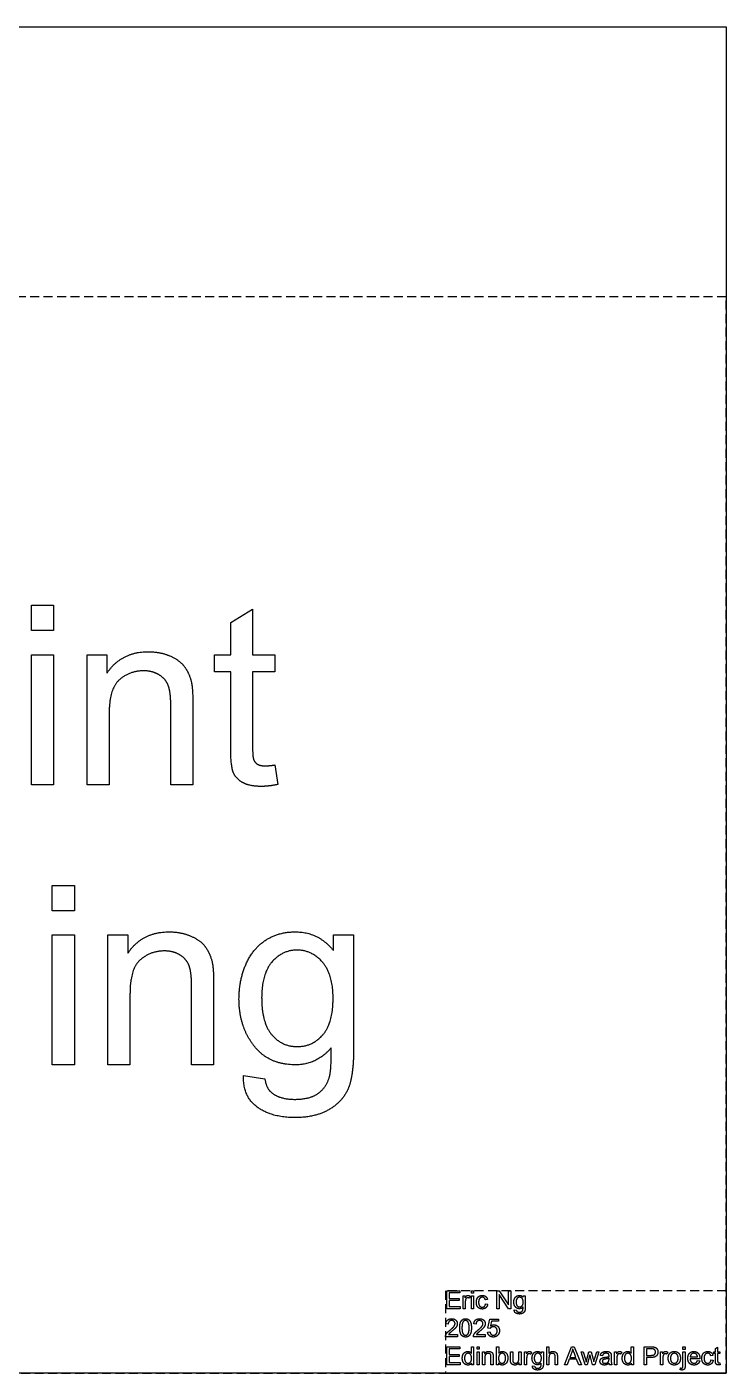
# Model space of a CAD drawing. Header units: millimetres. Extents: x -50 to 50, y -35 to 40.
# Drawn here: x 11.1 to 50, y -35 to 40 of the extents above; entities that cross this region are included whole.
import ezdxf

# ---------------------------------------------------------------- set-up
doc = ezdxf.new("R2010")
doc.units = ezdxf.units.MM
doc.linetypes.add('DASHED', pattern=[0.75, 0.5, -0.25])
doc.layers.get('0').update_dxf_attribs({"linetype": 'CONTINUOUS'})

msp = doc.modelspace()

# ---------------------------------------------------------------- linework, layer by layer
at = {"linetype": 'DASHED'}
for p, q in [((49.982, 24.921), (-50.018, 24.921)), ((49.982, -35.034), (49.982, 24.921)), ((49.982, -30.449), (34.356, -30.449)), ((34.356, -30.449), (34.356, -35.034)), ((49.982, -35.034), (49.982, -30.449)), ((-50.018, -35.034), (49.982, -35.034)), ((34.356, -35.034), (49.982, -35.034))]:
    msp.add_line(p, q, dxfattribs=at)
for p, q in [((11.305, 6.335), (11.305, 7.747)), ((11.305, 7.747), (12.533, 7.747)), ((12.533, 7.747), (12.533, 6.335)), ((22.397, 6.785), (23.618, 7.522)), ((23.618, 7.522), (23.618, 4.991)), ((22.397, 4.991), (22.397, 6.785)), ((12.533, 6.335), (11.305, 6.335)), ((11.305, -2.253), (11.305, 4.991)), ((11.305, 4.991), (12.533, 4.991)), ((12.533, 4.991), (12.533, -2.253)), ((14.402, -2.253), (14.402, 4.991)), ((14.402, 4.991), (15.507, 4.991)), ((15.507, 4.991), (15.507, 3.961)), ((21.496, 4.036), (21.496, 4.991)), ((21.496, 4.991), (22.397, 4.991)), ((23.618, 4.991), (24.852, 4.991)), ((24.852, 4.991), (24.852, 4.036)), ((22.397, 4.036), (21.496, 4.036)), ((22.397, -0.132), (22.397, 4.036)), ((24.852, 4.036), (23.618, 4.036)), ((23.618, 4.036), (23.618, -0.2)), ((15.63, 1.703), (15.63, -2.253)), ((19.061, -2.253), (19.061, 2.153)), ((20.289, 2.201), (20.289, -2.253)), ((24.852, -1.155), (25.03, -2.239)), ((12.533, -2.253), (11.305, -2.253)), ((15.63, -2.253), (14.402, -2.253)), ((20.289, -2.253), (19.061, -2.253)), ((12.465, -9.272), (12.465, -7.86)), ((12.465, -7.86), (13.693, -7.86)), ((13.693, -7.86), (13.693, -9.272)), ((13.693, -9.272), (12.465, -9.272)), ((12.465, -17.86), (12.465, -10.616)), ((12.465, -10.616), (13.693, -10.616)), ((13.693, -10.616), (13.693, -17.86)), ((15.562, -17.86), (15.562, -10.616)), ((15.562, -10.616), (16.667, -10.616)), ((16.667, -10.616), (16.667, -11.646)), ((28.113, -11.489), (28.113, -10.616)), ((28.113, -10.616), (29.245, -10.616)), ((29.245, -10.616), (29.245, -16.878)), ((20.221, -17.86), (20.221, -13.454)), ((21.448, -13.406), (21.448, -17.86)), ((16.79, -13.904), (16.79, -17.86)), ((13.693, -17.86), (12.465, -17.86)), ((16.79, -17.86), (15.562, -17.86)), ((21.448, -17.86), (20.221, -17.86)), ((23.106, -18.46), (24.3, -18.638)), ((34.425, -31.449), (34.425, -30.449)), ((34.425, -30.449), (35.148, -30.449)), ((35.148, -30.567), (34.558, -30.567)), ((34.558, -30.567), (34.558, -30.873)), ((35.148, -30.449), (35.148, -30.567)), ((35.337, -31.449), (35.337, -30.724)), ((35.337, -30.724), (35.448, -30.724)), ((35.448, -30.724), (35.448, -30.834)), ((35.731, -30.748), (35.688, -30.861)), ((35.804, -30.59), (35.804, -30.449)), ((35.804, -30.449), (35.927, -30.449)), ((35.927, -30.59), (35.804, -30.59)), ((35.804, -31.449), (35.804, -30.724)), ((35.804, -30.724), (35.927, -30.724)), ((35.927, -30.449), (35.927, -30.59)), ((35.927, -30.724), (35.927, -31.449)), ((37.215, -31.449), (37.215, -30.449)), ((37.215, -30.449), (37.351, -30.449)), ((37.867, -31.449), (37.342, -30.663)), ((37.342, -30.663), (37.342, -31.449)), ((37.351, -30.449), (37.876, -31.234)), ((37.876, -31.234), (37.876, -30.449)), ((37.876, -30.449), (38.003, -30.449)), ((38.003, -30.449), (38.003, -31.449)), ((38.688, -30.812), (38.688, -30.724)), ((38.688, -30.724), (38.801, -30.724)), ((38.801, -30.724), (38.801, -31.351)), ((35.171, -31.449), (34.425, -31.449)), ((34.558, -30.873), (35.111, -30.873)), ((35.111, -30.99), (34.558, -30.99)), ((34.558, -30.99), (34.558, -31.331)), ((34.558, -31.331), (35.171, -31.331)), ((35.111, -30.873), (35.111, -30.99)), ((35.171, -31.331), (35.171, -31.449)), ((35.46, -31.449), (35.337, -31.449)), ((35.46, -31.07), (35.46, -31.449)), ((35.927, -31.449), (35.804, -31.449)), ((36.696, -30.937), (36.577, -30.956)), ((36.587, -31.183), (36.708, -31.199)), ((37.342, -31.449), (37.215, -31.449)), ((38.003, -31.449), (37.867, -31.449)), ((36.725, -32.537), (36.822, -32.023)), ((36.822, -32.023), (37.319, -32.023)), ((36.92, -32.14), (36.867, -32.409)), ((37.319, -32.14), (36.92, -32.14)), ((37.319, -32.023), (37.319, -32.14)), ((38.187, -31.509), (38.307, -31.527)), ((34.506, -32.308), (34.38, -32.295)), ((34.528, -32.891), (35.018, -32.891)), ((35.018, -32.891), (35.018, -33.01)), ((36.06, -32.308), (35.934, -32.295)), ((36.081, -32.891), (36.572, -32.891)), ((36.572, -32.891), (36.572, -33.01)), ((36.704, -32.748), (36.832, -32.737)), ((36.841, -32.552), (36.725, -32.537)), ((35.018, -33.01), (34.357, -33.01)), ((34.425, -34.57), (34.425, -33.57)), ((34.425, -33.57), (35.148, -33.57)), ((35.148, -33.688), (34.558, -33.688)), ((34.558, -33.688), (34.558, -33.994)), ((35.148, -33.57), (35.148, -33.688)), ((35.8, -33.929), (35.8, -33.57)), ((35.8, -33.57), (35.922, -33.57)), ((36.572, -33.01), (35.911, -33.01)), ((35.922, -33.57), (35.922, -34.57)), ((36.116, -33.711), (36.116, -33.57)), ((36.116, -33.57), (36.239, -33.57)), ((36.239, -33.711), (36.116, -33.711)), ((36.239, -33.57), (36.239, -33.711)), ((37.202, -34.57), (37.202, -33.57)), ((37.202, -33.57), (37.325, -33.57)), ((37.325, -33.57), (37.325, -33.927)), ((39.999, -34.57), (39.999, -33.57)), ((39.999, -33.57), (40.122, -33.57)), ((40.122, -33.57), (40.122, -33.929)), ((40.993, -34.57), (41.377, -33.57)), ((41.377, -33.57), (41.519, -33.57)), ((41.519, -33.57), (41.929, -34.57)), ((44.706, -33.929), (44.706, -33.57)), ((44.706, -33.57), (44.828, -33.57)), ((44.828, -33.57), (44.828, -34.57)), ((45.425, -34.57), (45.425, -33.57)), ((45.425, -33.57), (45.802, -33.57)), ((45.813, -33.688), (45.558, -33.688)), ((45.558, -33.688), (45.558, -34.046)), ((47.583, -33.713), (47.583, -33.57)), ((47.583, -33.57), (47.706, -33.57)), ((47.706, -33.713), (47.583, -33.713)), ((47.706, -33.57), (47.706, -33.713)), ((49.392, -33.666), (49.514, -33.593)), ((49.392, -33.846), (49.392, -33.666)), ((49.514, -33.593), (49.514, -33.846)), ((34.558, -33.994), (35.111, -33.994)), ((35.111, -34.112), (34.558, -34.112)), ((34.558, -34.112), (34.558, -34.452)), ((34.558, -34.452), (35.171, -34.452)), ((35.111, -33.994), (35.111, -34.112)), ((35.171, -34.452), (35.171, -34.57)), ((35.809, -34.57), (35.809, -34.479)), ((36.116, -34.57), (36.116, -33.846)), ((36.116, -33.846), (36.239, -33.846)), ((36.239, -33.846), (36.239, -34.57)), ((36.426, -34.57), (36.426, -33.846)), ((36.426, -33.846), (36.536, -33.846)), ((36.536, -33.846), (36.536, -33.949)), ((36.549, -34.175), (36.549, -34.57)), ((36.892, -34.57), (36.892, -34.13)), ((37.015, -34.125), (37.015, -34.57)), ((37.316, -34.479), (37.316, -34.57)), ((37.977, -34.295), (37.977, -33.846)), ((37.977, -33.846), (38.1, -33.846)), ((38.1, -33.846), (38.1, -34.248)), ((38.442, -34.234), (38.442, -33.846)), ((38.442, -33.846), (38.564, -33.846)), ((38.455, -34.57), (38.455, -34.464)), ((38.564, -33.846), (38.564, -34.57)), ((38.755, -34.57), (38.755, -33.846)), ((38.755, -33.846), (38.866, -33.846)), ((38.866, -33.846), (38.866, -33.956)), ((38.878, -34.191), (38.878, -34.57)), ((39.149, -33.869), (39.107, -33.983)), ((39.7, -33.933), (39.7, -33.846)), ((39.7, -33.846), (39.813, -33.846)), ((39.813, -33.846), (39.813, -34.472)), ((40.122, -34.174), (40.122, -34.57)), ((40.466, -34.57), (40.466, -34.111)), ((40.589, -34.111), (40.589, -34.57)), ((41.243, -34.267), (41.133, -34.57)), ((41.661, -34.267), (41.243, -34.267)), ((41.391, -33.866), (41.281, -34.16)), ((41.281, -34.16), (41.62, -34.16)), ((41.62, -34.16), (41.516, -33.883)), ((41.778, -34.57), (41.661, -34.267)), ((42.127, -34.57), (41.905, -33.846)), ((41.905, -33.846), (42.032, -33.846)), ((42.032, -33.846), (42.148, -34.264)), ((42.148, -34.264), (42.191, -34.419)), ((42.228, -34.27), (42.343, -33.846)), ((42.402, -34.013), (42.255, -34.57)), ((42.343, -33.846), (42.47, -33.846)), ((42.43, -34.136), (42.402, -34.013)), ((42.545, -34.57), (42.43, -34.136)), ((42.47, -33.846), (42.578, -34.266)), ((42.578, -34.266), (42.614, -34.404)), ((42.614, -34.404), (42.656, -34.265)), ((42.656, -34.265), (42.78, -33.846)), ((42.899, -33.846), (42.673, -34.57)), ((42.78, -33.846), (42.899, -33.846)), ((43.102, -34.069), (42.982, -34.052)), ((43.465, -34.252), (43.465, -34.207)), ((43.589, -34.103), (43.589, -34.267)), ((43.778, -34.57), (43.778, -33.846)), ((43.778, -33.846), (43.888, -33.846)), ((43.888, -33.846), (43.888, -33.956)), ((43.901, -34.191), (43.901, -34.57)), ((44.171, -33.869), (44.129, -33.983)), ((44.714, -34.57), (44.714, -34.479)), ((45.558, -34.046), (45.816, -34.046)), ((45.814, -34.164), (45.558, -34.164)), ((45.558, -34.164), (45.558, -34.57)), ((46.34, -34.57), (46.34, -33.846)), ((46.34, -33.846), (46.45, -33.846)), ((46.45, -33.846), (46.45, -33.956)), ((46.463, -34.191), (46.463, -34.57)), ((46.734, -33.869), (46.691, -33.983)), ((47.583, -34.607), (47.583, -33.846)), ((47.583, -33.846), (47.706, -33.846)), ((47.706, -33.846), (47.706, -34.61)), ((48.52, -34.239), (47.98, -34.239)), ((47.987, -34.138), (48.391, -34.138)), ((48.39, -34.337), (48.517, -34.353)), ((49.253, -34.059), (49.133, -34.077)), ((49.143, -34.305), (49.264, -34.321)), ((49.302, -33.941), (49.302, -33.846)), ((49.302, -33.846), (49.392, -33.846)), ((49.392, -33.941), (49.302, -33.941)), ((49.392, -34.358), (49.392, -33.941)), ((49.514, -33.846), (49.637, -33.846)), ((49.637, -33.941), (49.514, -33.941)), ((49.514, -33.941), (49.514, -34.365)), ((49.637, -33.846), (49.637, -33.941)), ((49.637, -34.46), (49.655, -34.569)), ((35.171, -34.57), (34.425, -34.57)), ((35.922, -34.57), (35.809, -34.57)), ((36.239, -34.57), (36.116, -34.57)), ((36.549, -34.57), (36.426, -34.57)), ((37.015, -34.57), (36.892, -34.57)), ((37.316, -34.57), (37.202, -34.57)), ((38.564, -34.57), (38.455, -34.57)), ((38.878, -34.57), (38.755, -34.57)), ((39.199, -34.63), (39.319, -34.648)), ((40.122, -34.57), (39.999, -34.57)), ((40.589, -34.57), (40.466, -34.57)), ((41.133, -34.57), (40.993, -34.57)), ((41.929, -34.57), (41.778, -34.57)), ((42.255, -34.57), (42.127, -34.57)), ((42.673, -34.57), (42.545, -34.57)), ((43.628, -34.57), (43.5, -34.57)), ((43.901, -34.57), (43.778, -34.57)), ((44.828, -34.57), (44.714, -34.57)), ((45.558, -34.57), (45.425, -34.57)), ((46.463, -34.57), (46.34, -34.57)), ((47.427, -34.851), (47.45, -34.747))]:
    msp.add_line(p, q)
msp.add_lwpolyline([(-50.018, 39.966), (49.982, 39.966), (49.982, -35.034), (-50.018, -35.034)], close=True)
for points in [[(15.507, 3.961), (16.305, 5.155), (17.813, 5.155)], [(17.813, 5.155), (18.468, 5.155), (19.017, 4.92)], [(19.017, 4.92), (19.566, 4.684), (19.839, 4.302)], [(17.554, 4.091), (16.769, 4.091), (16.199, 3.593)], [(18.41, 3.869), (18.045, 4.091), (17.554, 4.091)], [(18.918, 3.276), (18.775, 3.647), (18.41, 3.869)], [(19.839, 4.302), (20.112, 3.92), (20.221, 3.395)], [(16.199, 3.593), (15.63, 3.095), (15.63, 1.703)], [(19.061, 2.153), (19.061, 2.904), (18.918, 3.276)], [(20.221, 3.395), (20.289, 3.054), (20.289, 2.201)], [(22.547, -1.581), (22.397, -1.237), (22.397, -0.132)], [(23.618, -0.2), (23.618, -0.725), (23.682, -0.875)], [(23.682, -0.875), (23.747, -1.025), (23.894, -1.114)], [(23.894, -1.114), (24.041, -1.203), (24.313, -1.203)], [(24.313, -1.203), (24.518, -1.203), (24.852, -1.155)], [(23.065, -2.137), (22.697, -1.926), (22.547, -1.581)], [(24.102, -2.349), (23.433, -2.349), (23.065, -2.137)], [(25.03, -2.239), (24.511, -2.349), (24.102, -2.349)], [(16.667, -11.646), (17.465, -10.452), (18.972, -10.452)], [(18.972, -10.452), (19.627, -10.452), (20.176, -10.688)], [(24.324, -10.93), (25.036, -10.452), (25.998, -10.452)], [(25.998, -10.452), (27.281, -10.452), (28.113, -11.489)], [(20.176, -10.688), (20.725, -10.923), (20.998, -11.305)], [(23.236, -12.284), (23.611, -11.407), (24.324, -10.93)], [(18.713, -11.516), (17.929, -11.516), (17.359, -12.014)], [(19.569, -11.738), (19.204, -11.516), (18.713, -11.516)], [(20.077, -12.332), (19.934, -11.96), (19.569, -11.738)], [(20.998, -11.305), (21.271, -11.687), (21.38, -12.212)], [(26.087, -11.469), (25.268, -11.469), (24.695, -12.134)], [(27.509, -12.144), (26.919, -11.469), (26.087, -11.469)], [(17.359, -12.014), (16.79, -12.512), (16.79, -13.904)], [(20.221, -13.454), (20.221, -12.703), (20.077, -12.332)], [(21.38, -12.212), (21.448, -12.553), (21.448, -13.406)], [(22.86, -14.197), (22.86, -13.16), (23.236, -12.284)], [(24.695, -12.134), (24.122, -12.799), (24.122, -14.108)], [(28.099, -14.149), (28.099, -12.819), (27.509, -12.144)], [(23.679, -16.782), (22.86, -15.705), (22.86, -14.197)], [(24.122, -14.108), (24.122, -15.534), (24.689, -16.189)], [(27.526, -16.192), (28.099, -15.541), (28.099, -14.149)], [(24.689, -16.189), (25.255, -16.844), (26.107, -16.844)], [(26.107, -16.844), (26.953, -16.844), (27.526, -16.192)], [(25.991, -17.86), (24.498, -17.86), (23.679, -16.782)], [(27.997, -16.912), (27.192, -17.86), (25.991, -17.86)], [(27.908, -18.488), (28.004, -18.113), (27.997, -16.912)], [(29.245, -16.878), (29.245, -18.57), (28.901, -19.276)], [(23.877, -20.217), (23.079, -19.634), (23.106, -18.46)], [(24.3, -18.638), (24.375, -19.19), (24.716, -19.443)], [(27.281, -19.443), (27.745, -19.102), (27.908, -18.488)], [(24.716, -19.443), (25.173, -19.784), (25.964, -19.784)], [(25.964, -19.784), (26.817, -19.784), (27.281, -19.443)], [(28.901, -19.276), (28.556, -19.982), (27.809, -20.391)], [(25.971, -20.8), (24.675, -20.8), (23.877, -20.217)], [(27.809, -20.391), (27.062, -20.8), (25.971, -20.8)], [(35.448, -30.834), (35.49, -30.757), (35.526, -30.733)], [(35.526, -30.733), (35.562, -30.708), (35.605, -30.708)], [(35.605, -30.708), (35.667, -30.708), (35.731, -30.748)], [(36.234, -30.752), (36.313, -30.708), (36.407, -30.708)], [(36.407, -30.708), (36.525, -30.708), (36.6, -30.768)], [(38.309, -30.756), (38.38, -30.708), (38.476, -30.708)], [(38.476, -30.708), (38.605, -30.708), (38.688, -30.812)], [(35.48, -30.926), (35.46, -30.992), (35.46, -31.07)], [(35.526, -30.859), (35.494, -30.883), (35.48, -30.926)], [(35.598, -30.835), (35.558, -30.835), (35.526, -30.859)], [(35.688, -30.861), (35.643, -30.835), (35.598, -30.835)], [(36.077, -31.089), (36.077, -30.972), (36.116, -30.884)], [(36.167, -31.368), (36.077, -31.271), (36.077, -31.089)], [(36.116, -30.884), (36.154, -30.796), (36.234, -30.752)], [(36.406, -31.465), (36.257, -31.465), (36.167, -31.368)], [(36.261, -30.875), (36.203, -30.942), (36.203, -31.086)], [(36.203, -31.086), (36.203, -31.232), (36.259, -31.298)], [(36.259, -31.298), (36.315, -31.364), (36.405, -31.364)], [(36.412, -30.809), (36.319, -30.809), (36.261, -30.875)], [(36.405, -31.364), (36.477, -31.364), (36.525, -31.32)], [(36.606, -31.395), (36.525, -31.465), (36.406, -31.465)], [(36.516, -30.846), (36.473, -30.809), (36.412, -30.809)], [(36.577, -30.956), (36.56, -30.883), (36.516, -30.846)], [(36.525, -31.32), (36.574, -31.276), (36.587, -31.183)], [(36.6, -30.768), (36.675, -30.827), (36.696, -30.937)], [(36.708, -31.199), (36.688, -31.324), (36.606, -31.395)], [(38.163, -31.082), (38.163, -30.979), (38.2, -30.891)], [(38.244, -31.341), (38.163, -31.233), (38.163, -31.082)], [(38.2, -30.891), (38.238, -30.803), (38.309, -30.756)], [(38.476, -31.449), (38.326, -31.449), (38.244, -31.341)], [(38.346, -30.876), (38.289, -30.943), (38.289, -31.074)], [(38.289, -31.074), (38.289, -31.216), (38.345, -31.282)], [(38.345, -31.282), (38.402, -31.347), (38.487, -31.347)], [(38.485, -30.81), (38.403, -30.81), (38.346, -30.876)], [(38.676, -31.354), (38.596, -31.449), (38.476, -31.449)], [(38.627, -30.877), (38.568, -30.81), (38.485, -30.81)], [(38.487, -31.347), (38.572, -31.347), (38.629, -31.282)], [(38.686, -31.078), (38.686, -30.945), (38.627, -30.877)], [(38.629, -31.282), (38.686, -31.217), (38.686, -31.078)], [(38.667, -31.512), (38.677, -31.474), (38.676, -31.354)], [(38.801, -31.351), (38.801, -31.52), (38.767, -31.59)], [(34.38, -32.295), (34.393, -32.153), (34.478, -32.079)], [(34.478, -32.079), (34.562, -32.005), (34.705, -32.005)], [(34.56, -32.16), (34.507, -32.213), (34.506, -32.308)], [(34.702, -32.107), (34.613, -32.107), (34.56, -32.16)], [(34.838, -32.157), (34.786, -32.107), (34.702, -32.107)], [(34.705, -32.005), (34.849, -32.005), (34.933, -32.085)], [(34.89, -32.28), (34.89, -32.207), (34.838, -32.157)], [(34.933, -32.085), (35.017, -32.165), (35.017, -32.283)], [(35.15, -32.516), (35.15, -32.339), (35.186, -32.231)], [(35.186, -32.231), (35.223, -32.123), (35.295, -32.064)], [(35.339, -32.179), (35.276, -32.27), (35.276, -32.516)], [(35.295, -32.064), (35.367, -32.005), (35.476, -32.005)], [(35.474, -32.107), (35.39, -32.107), (35.339, -32.179)], [(35.618, -32.188), (35.56, -32.107), (35.474, -32.107)], [(35.476, -32.005), (35.556, -32.005), (35.617, -32.038)], [(35.617, -32.038), (35.678, -32.07), (35.717, -32.131)], [(35.676, -32.516), (35.676, -32.269), (35.618, -32.188)], [(35.717, -32.131), (35.757, -32.192), (35.779, -32.28)], [(35.934, -32.295), (35.947, -32.153), (36.032, -32.079)], [(36.032, -32.079), (36.116, -32.005), (36.259, -32.005)], [(36.114, -32.16), (36.061, -32.213), (36.06, -32.308)], [(36.256, -32.107), (36.167, -32.107), (36.114, -32.16)], [(36.392, -32.157), (36.34, -32.107), (36.256, -32.107)], [(36.259, -32.005), (36.403, -32.005), (36.487, -32.085)], [(36.444, -32.28), (36.444, -32.207), (36.392, -32.157)], [(36.487, -32.085), (36.57, -32.165), (36.57, -32.283)], [(38.264, -31.684), (38.184, -31.626), (38.187, -31.509)], [(38.474, -31.743), (38.344, -31.743), (38.264, -31.684)], [(38.307, -31.527), (38.314, -31.582), (38.348, -31.607)], [(38.348, -31.607), (38.394, -31.641), (38.473, -31.641)], [(38.473, -31.641), (38.558, -31.641), (38.605, -31.607)], [(38.657, -31.702), (38.583, -31.743), (38.474, -31.743)], [(38.605, -31.607), (38.651, -31.573), (38.667, -31.512)], [(38.767, -31.59), (38.732, -31.661), (38.657, -31.702)], [(34.357, -33.01), (34.356, -32.965), (34.371, -32.924)], [(34.371, -32.924), (34.397, -32.857), (34.452, -32.791)], [(34.452, -32.791), (34.508, -32.726), (34.613, -32.64)], [(34.579, -32.825), (34.548, -32.858), (34.528, -32.891)], [(34.721, -32.699), (34.611, -32.792), (34.579, -32.825)], [(34.613, -32.64), (34.776, -32.506), (34.833, -32.428)], [(34.911, -32.523), (34.854, -32.587), (34.721, -32.699)], [(34.833, -32.428), (34.89, -32.35), (34.89, -32.28)], [(34.992, -32.401), (34.967, -32.459), (34.911, -32.523)], [(35.017, -32.283), (35.017, -32.343), (34.992, -32.401)], [(35.249, -32.923), (35.15, -32.798), (35.15, -32.516)], [(35.476, -33.027), (35.331, -33.027), (35.249, -32.923)], [(35.276, -32.516), (35.276, -32.763), (35.333, -32.844)], [(35.333, -32.844), (35.391, -32.926), (35.476, -32.926)], [(35.476, -32.926), (35.56, -32.926), (35.618, -32.844)], [(35.657, -32.968), (35.585, -33.027), (35.476, -33.027)], [(35.618, -32.844), (35.676, -32.762), (35.676, -32.516)], [(35.766, -32.8), (35.729, -32.909), (35.657, -32.968)], [(35.802, -32.516), (35.802, -32.692), (35.766, -32.8)], [(35.779, -32.28), (35.802, -32.368), (35.802, -32.516)], [(35.911, -33.01), (35.91, -32.965), (35.925, -32.924)], [(35.925, -32.924), (35.95, -32.857), (36.006, -32.791)], [(36.006, -32.791), (36.062, -32.726), (36.167, -32.64)], [(36.133, -32.825), (36.102, -32.858), (36.081, -32.891)], [(36.275, -32.699), (36.165, -32.792), (36.133, -32.825)], [(36.167, -32.64), (36.33, -32.506), (36.387, -32.428)], [(36.464, -32.523), (36.407, -32.587), (36.275, -32.699)], [(36.387, -32.428), (36.444, -32.35), (36.444, -32.28)], [(36.546, -32.401), (36.521, -32.459), (36.464, -32.523)], [(36.57, -32.283), (36.57, -32.343), (36.546, -32.401)], [(36.802, -32.95), (36.716, -32.874), (36.704, -32.748)], [(37.025, -33.027), (36.888, -33.027), (36.802, -32.95)], [(36.832, -32.737), (36.847, -32.831), (36.899, -32.878)], [(36.916, -32.482), (36.868, -32.509), (36.841, -32.552)], [(36.867, -32.409), (36.957, -32.346), (37.055, -32.346)], [(36.899, -32.878), (36.951, -32.926), (37.025, -32.926)], [(37.023, -32.455), (36.963, -32.455), (36.916, -32.482)], [(37.177, -32.516), (37.118, -32.455), (37.023, -32.455)], [(37.025, -32.926), (37.113, -32.926), (37.175, -32.859)], [(37.287, -32.905), (37.191, -33.027), (37.025, -33.027)], [(37.055, -32.346), (37.186, -32.346), (37.276, -32.437)], [(37.175, -32.859), (37.236, -32.792), (37.236, -32.681)], [(37.236, -32.681), (37.236, -32.576), (37.177, -32.516)], [(37.276, -32.437), (37.367, -32.528), (37.367, -32.67)], [(37.367, -32.67), (37.367, -32.806), (37.287, -32.905)], [(41.445, -33.675), (41.426, -33.771), (41.391, -33.866)], [(41.516, -33.883), (41.468, -33.756), (41.445, -33.675)], [(45.802, -33.57), (45.902, -33.57), (45.955, -33.58)], [(45.937, -33.697), (45.903, -33.688), (45.813, -33.688)], [(46.02, -33.756), (45.989, -33.711), (45.937, -33.697)], [(45.955, -33.58), (46.028, -33.592), (46.078, -33.626)], [(46.078, -33.626), (46.128, -33.661), (46.158, -33.723)], [(46.158, -33.723), (46.188, -33.785), (46.188, -33.859)], [(35.294, -34.209), (35.294, -34.1), (35.33, -34.012)], [(35.334, -34.405), (35.294, -34.32), (35.294, -34.209)], [(35.33, -34.012), (35.367, -33.924), (35.439, -33.876)], [(35.447, -34.539), (35.374, -34.491), (35.334, -34.405)], [(35.475, -33.998), (35.42, -34.065), (35.42, -34.209)], [(35.42, -34.209), (35.42, -34.348), (35.479, -34.417)], [(35.439, -33.876), (35.511, -33.829), (35.601, -33.829)], [(35.612, -33.931), (35.53, -33.931), (35.475, -33.998)], [(35.479, -34.417), (35.538, -34.486), (35.618, -34.486)], [(35.601, -33.829), (35.666, -33.829), (35.717, -33.857)], [(35.809, -34.479), (35.74, -34.587), (35.606, -34.587)], [(35.753, -34.001), (35.696, -33.931), (35.612, -33.931)], [(35.618, -34.486), (35.698, -34.486), (35.754, -34.42)], [(35.717, -33.857), (35.768, -33.885), (35.8, -33.929)], [(35.811, -34.219), (35.811, -34.07), (35.753, -34.001)], [(35.754, -34.42), (35.811, -34.354), (35.811, -34.219)], [(36.536, -33.949), (36.616, -33.829), (36.767, -33.829)], [(36.606, -33.986), (36.549, -34.035), (36.549, -34.175)], [(36.741, -33.936), (36.663, -33.936), (36.606, -33.986)], [(36.827, -33.958), (36.79, -33.936), (36.741, -33.936)], [(36.767, -33.829), (36.832, -33.829), (36.887, -33.853)], [(36.877, -34.017), (36.863, -33.98), (36.827, -33.958)], [(36.892, -34.13), (36.892, -34.055), (36.877, -34.017)], [(36.887, -33.853), (36.942, -33.876), (36.97, -33.915)], [(36.97, -33.915), (36.997, -33.953), (37.008, -34.005)], [(37.008, -34.005), (37.015, -34.04), (37.015, -34.125)], [(37.373, -34), (37.315, -34.07), (37.315, -34.203)], [(37.315, -34.203), (37.315, -34.333), (37.35, -34.391)], [(37.517, -34.587), (37.389, -34.587), (37.316, -34.479)], [(37.325, -33.927), (37.403, -33.829), (37.523, -33.829)], [(37.35, -34.391), (37.408, -34.486), (37.507, -34.486)], [(37.513, -33.93), (37.432, -33.93), (37.373, -34)], [(37.507, -34.486), (37.588, -34.486), (37.646, -34.416)], [(37.649, -33.998), (37.592, -33.93), (37.513, -33.93)], [(37.738, -34.485), (37.646, -34.587), (37.517, -34.587)], [(37.523, -33.829), (37.59, -33.829), (37.65, -33.856)], [(37.646, -34.416), (37.705, -34.346), (37.705, -34.207)], [(37.705, -34.207), (37.705, -34.065), (37.649, -33.998)], [(37.65, -33.856), (37.71, -33.883), (37.748, -33.932)], [(37.83, -34.197), (37.83, -34.383), (37.738, -34.485)], [(37.748, -33.932), (37.787, -33.981), (37.809, -34.05)], [(37.809, -34.05), (37.83, -34.119), (37.83, -34.197)], [(37.985, -34.409), (37.977, -34.373), (37.977, -34.295)], [(38.022, -34.5), (37.995, -34.463), (37.985, -34.409)], [(38.1, -34.248), (38.1, -34.344), (38.107, -34.377)], [(38.107, -34.377), (38.119, -34.426), (38.156, -34.453)], [(38.156, -34.453), (38.194, -34.481), (38.249, -34.481)], [(38.455, -34.464), (38.37, -34.587), (38.225, -34.587)], [(38.249, -34.481), (38.304, -34.481), (38.353, -34.453)], [(38.353, -34.453), (38.401, -34.424), (38.421, -34.375)], [(38.421, -34.375), (38.442, -34.327), (38.442, -34.234)], [(38.866, -33.956), (38.908, -33.879), (38.944, -33.854)], [(38.899, -34.048), (38.878, -34.113), (38.878, -34.191)], [(38.944, -33.981), (38.912, -34.005), (38.899, -34.048)], [(38.944, -33.854), (38.98, -33.829), (39.023, -33.829)], [(39.017, -33.956), (38.976, -33.956), (38.944, -33.981)], [(39.107, -33.983), (39.062, -33.956), (39.017, -33.956)], [(39.023, -33.829), (39.085, -33.829), (39.149, -33.869)], [(39.175, -34.204), (39.175, -34.1), (39.212, -34.013)], [(39.257, -34.462), (39.175, -34.355), (39.175, -34.204)], [(39.212, -34.013), (39.25, -33.925), (39.321, -33.877)], [(39.488, -34.57), (39.339, -34.57), (39.257, -34.462)], [(39.358, -33.998), (39.301, -34.064), (39.301, -34.195)], [(39.301, -34.195), (39.301, -34.338), (39.358, -34.403)], [(39.321, -33.877), (39.392, -33.829), (39.489, -33.829)], [(39.498, -33.931), (39.416, -33.931), (39.358, -33.998)], [(39.358, -34.403), (39.414, -34.469), (39.5, -34.469)], [(39.688, -34.475), (39.608, -34.57), (39.488, -34.57)], [(39.489, -33.829), (39.617, -33.829), (39.7, -33.933)], [(39.64, -33.999), (39.581, -33.931), (39.498, -33.931)], [(39.5, -34.469), (39.584, -34.469), (39.641, -34.403)], [(39.699, -34.199), (39.699, -34.066), (39.64, -33.999)], [(39.641, -34.403), (39.699, -34.338), (39.699, -34.199)], [(39.68, -34.633), (39.689, -34.595), (39.688, -34.475)], [(39.813, -34.472), (39.813, -34.641), (39.779, -34.712)], [(40.122, -33.929), (40.208, -33.829), (40.339, -33.829)], [(40.142, -34.04), (40.122, -34.089), (40.122, -34.174)], [(40.211, -33.963), (40.163, -33.992), (40.142, -34.04)], [(40.313, -33.935), (40.259, -33.935), (40.211, -33.963)], [(40.426, -33.977), (40.386, -33.935), (40.313, -33.935)], [(40.339, -33.829), (40.419, -33.829), (40.478, -33.861)], [(40.466, -34.111), (40.466, -34.019), (40.426, -33.977)], [(40.478, -33.861), (40.538, -33.893), (40.563, -33.949)], [(40.563, -33.949), (40.589, -34.005), (40.589, -34.111)], [(42.191, -34.419), (42.193, -34.408), (42.228, -34.27)], [(42.961, -34.379), (42.961, -34.326), (42.985, -34.282)], [(43.025, -34.528), (42.961, -34.47), (42.961, -34.379)], [(42.982, -34.052), (42.998, -33.975), (43.036, -33.928)], [(42.985, -34.282), (43.009, -34.238), (43.048, -34.211)], [(43.036, -33.928), (43.073, -33.881), (43.144, -33.855)], [(43.048, -34.211), (43.088, -34.185), (43.137, -34.171)], [(43.109, -34.317), (43.092, -34.344), (43.092, -34.376)], [(43.092, -34.376), (43.092, -34.425), (43.129, -34.458)], [(43.163, -33.961), (43.122, -33.992), (43.102, -34.069)], [(43.157, -34.278), (43.126, -34.291), (43.109, -34.317)], [(43.129, -34.458), (43.166, -34.49), (43.238, -34.49)], [(43.137, -34.171), (43.173, -34.162), (43.246, -34.153)], [(43.144, -33.855), (43.215, -33.829), (43.309, -33.829)], [(43.264, -34.253), (43.188, -34.264), (43.157, -34.278)], [(43.291, -33.931), (43.204, -33.931), (43.163, -33.961)], [(43.238, -34.49), (43.309, -34.49), (43.364, -34.459)], [(43.246, -34.153), (43.394, -34.135), (43.465, -34.11)], [(43.465, -34.207), (43.398, -34.234), (43.264, -34.253)], [(43.431, -33.973), (43.384, -33.931), (43.291, -33.931)], [(43.309, -33.829), (43.401, -33.829), (43.459, -33.851)], [(43.475, -34.481), (43.407, -34.539), (43.344, -34.563)], [(43.364, -34.459), (43.419, -34.428), (43.445, -34.374)], [(43.465, -34.078), (43.465, -34.003), (43.431, -33.973)], [(43.445, -34.374), (43.465, -34.333), (43.465, -34.252)], [(43.459, -33.851), (43.517, -33.873), (43.545, -33.906)], [(43.465, -34.11), (43.465, -34.085), (43.465, -34.078)], [(43.5, -34.57), (43.48, -34.532), (43.475, -34.481)], [(43.545, -33.906), (43.572, -33.939), (43.583, -33.99)], [(43.583, -33.99), (43.589, -34.021), (43.589, -34.103)], [(43.589, -34.267), (43.589, -34.438), (43.597, -34.483)], [(43.597, -34.483), (43.605, -34.529), (43.628, -34.57)], [(43.888, -33.956), (43.931, -33.879), (43.966, -33.854)], [(43.921, -34.048), (43.901, -34.113), (43.901, -34.191)], [(43.967, -33.981), (43.935, -34.005), (43.921, -34.048)], [(43.966, -33.854), (44.002, -33.829), (44.045, -33.829)], [(44.039, -33.956), (43.999, -33.956), (43.967, -33.981)], [(44.129, -33.983), (44.084, -33.956), (44.039, -33.956)], [(44.045, -33.829), (44.107, -33.829), (44.171, -33.869)], [(44.2, -34.209), (44.2, -34.1), (44.236, -34.012)], [(44.24, -34.405), (44.2, -34.32), (44.2, -34.209)], [(44.236, -34.012), (44.272, -33.924), (44.345, -33.876)], [(44.353, -34.539), (44.28, -34.491), (44.24, -34.405)], [(44.381, -33.998), (44.326, -34.065), (44.326, -34.209)], [(44.326, -34.209), (44.326, -34.348), (44.385, -34.417)], [(44.345, -33.876), (44.417, -33.829), (44.506, -33.829)], [(44.518, -33.931), (44.436, -33.931), (44.381, -33.998)], [(44.385, -34.417), (44.444, -34.486), (44.523, -34.486)], [(44.506, -33.829), (44.572, -33.829), (44.623, -33.857)], [(44.714, -34.479), (44.646, -34.587), (44.512, -34.587)], [(44.659, -34.001), (44.602, -33.931), (44.518, -33.931)], [(44.523, -34.486), (44.604, -34.486), (44.66, -34.42)], [(44.623, -33.857), (44.674, -33.885), (44.706, -33.929)], [(44.716, -34.219), (44.716, -34.07), (44.659, -34.001)], [(44.66, -34.42), (44.716, -34.354), (44.716, -34.219)], [(46.107, -34.075), (46.026, -34.164), (45.814, -34.164)], [(45.816, -34.046), (45.944, -34.046), (45.998, -33.998)], [(45.998, -33.998), (46.052, -33.95), (46.052, -33.864)], [(46.052, -33.864), (46.052, -33.801), (46.02, -33.756)], [(46.188, -33.859), (46.188, -33.987), (46.107, -34.075)], [(46.45, -33.956), (46.493, -33.879), (46.529, -33.854)], [(46.483, -34.048), (46.463, -34.113), (46.463, -34.191)], [(46.529, -33.981), (46.497, -34.005), (46.483, -34.048)], [(46.529, -33.854), (46.564, -33.829), (46.607, -33.829)], [(46.601, -33.956), (46.561, -33.956), (46.529, -33.981)], [(46.691, -33.983), (46.646, -33.956), (46.601, -33.956)], [(46.607, -33.829), (46.669, -33.829), (46.734, -33.869)], [(46.761, -34.208), (46.761, -34.007), (46.873, -33.91)], [(46.855, -34.489), (46.761, -34.391), (46.761, -34.208)], [(47.101, -34.587), (46.948, -34.587), (46.855, -34.489)], [(46.873, -33.91), (46.966, -33.829), (47.101, -33.829)], [(46.948, -34), (46.887, -34.069), (46.887, -34.208)], [(46.887, -34.208), (46.887, -34.347), (46.948, -34.416)], [(47.101, -33.931), (47.008, -33.931), (46.948, -34)], [(46.948, -34.416), (47.008, -34.486), (47.101, -34.486)], [(47.101, -33.829), (47.25, -33.829), (47.345, -33.927)], [(47.252, -34), (47.191, -33.931), (47.101, -33.931)], [(47.101, -34.486), (47.192, -34.486), (47.253, -34.416)], [(47.313, -34.204), (47.313, -34.07), (47.252, -34)], [(47.253, -34.416), (47.313, -34.346), (47.313, -34.204)], [(47.398, -34.418), (47.356, -34.498), (47.275, -34.542)], [(47.345, -33.927), (47.44, -34.025), (47.44, -34.198)], [(47.44, -34.198), (47.44, -34.338), (47.398, -34.418)], [(47.853, -34.214), (47.853, -34.031), (47.947, -33.93)], [(47.946, -34.489), (47.853, -34.391), (47.853, -34.214)], [(48.198, -34.587), (48.039, -34.587), (47.946, -34.489)], [(47.947, -33.93), (48.041, -33.829), (48.191, -33.829)], [(47.98, -34.239), (47.987, -34.359), (48.047, -34.422)], [(48.05, -33.987), (47.993, -34.044), (47.987, -34.138)], [(48.047, -34.422), (48.108, -34.486), (48.199, -34.486)], [(48.193, -33.93), (48.108, -33.93), (48.05, -33.987)], [(48.191, -33.829), (48.337, -33.829), (48.429, -33.928)], [(48.345, -34.001), (48.286, -33.93), (48.193, -33.93)], [(48.199, -34.486), (48.266, -34.486), (48.314, -34.45)], [(48.314, -34.45), (48.362, -34.415), (48.39, -34.337)], [(48.391, -34.138), (48.383, -34.047), (48.345, -34.001)], [(48.517, -34.353), (48.487, -34.464), (48.405, -34.525)], [(48.429, -33.928), (48.521, -34.027), (48.521, -34.207)], [(48.521, -34.207), (48.521, -34.218), (48.52, -34.239)], [(48.633, -34.211), (48.633, -34.093), (48.672, -34.005)], [(48.724, -34.489), (48.633, -34.392), (48.633, -34.211)], [(48.672, -34.005), (48.711, -33.917), (48.79, -33.873)], [(48.963, -34.587), (48.814, -34.587), (48.724, -34.489)], [(48.817, -33.997), (48.759, -34.063), (48.759, -34.207)], [(48.759, -34.207), (48.759, -34.353), (48.815, -34.419)], [(48.79, -33.873), (48.87, -33.829), (48.963, -33.829)], [(48.815, -34.419), (48.871, -34.486), (48.961, -34.486)], [(48.968, -33.93), (48.875, -33.93), (48.817, -33.997)], [(48.961, -34.486), (49.034, -34.486), (49.082, -34.441)], [(48.963, -33.829), (49.081, -33.829), (49.156, -33.889)], [(49.073, -33.967), (49.03, -33.93), (48.968, -33.93)], [(49.133, -34.077), (49.116, -34.004), (49.073, -33.967)], [(49.082, -34.441), (49.131, -34.397), (49.143, -34.305)], [(49.156, -33.889), (49.231, -33.949), (49.253, -34.059)], [(49.264, -34.321), (49.244, -34.445), (49.163, -34.516)], [(49.407, -34.503), (49.392, -34.469), (49.392, -34.358)], [(49.514, -34.365), (49.514, -34.417), (49.52, -34.432)], [(49.52, -34.432), (49.527, -34.447), (49.541, -34.456)], [(49.541, -34.456), (49.556, -34.465), (49.583, -34.465)], [(49.583, -34.465), (49.604, -34.465), (49.637, -34.46)], [(35.606, -34.587), (35.519, -34.587), (35.447, -34.539)], [(38.105, -34.562), (38.049, -34.537), (38.022, -34.5)], [(38.225, -34.587), (38.161, -34.587), (38.105, -34.562)], [(39.276, -34.806), (39.197, -34.748), (39.199, -34.63)], [(39.486, -34.864), (39.356, -34.864), (39.276, -34.806)], [(39.319, -34.648), (39.326, -34.703), (39.36, -34.728)], [(39.36, -34.728), (39.406, -34.763), (39.485, -34.763)], [(39.485, -34.763), (39.57, -34.763), (39.617, -34.728)], [(39.67, -34.823), (39.595, -34.864), (39.486, -34.864)], [(39.617, -34.728), (39.663, -34.694), (39.68, -34.633)], [(39.779, -34.712), (39.744, -34.782), (39.67, -34.823)], [(43.208, -34.587), (43.089, -34.587), (43.025, -34.528)], [(43.344, -34.563), (43.281, -34.587), (43.208, -34.587)], [(44.512, -34.587), (44.425, -34.587), (44.353, -34.539)], [(47.275, -34.542), (47.195, -34.587), (47.101, -34.587)], [(47.523, -34.864), (47.474, -34.864), (47.427, -34.851)], [(47.45, -34.747), (47.487, -34.756), (47.508, -34.756)], [(47.508, -34.756), (47.546, -34.756), (47.564, -34.732)], [(47.671, -34.796), (47.626, -34.864), (47.523, -34.864)], [(47.564, -34.732), (47.583, -34.707), (47.583, -34.607)], [(47.706, -34.61), (47.706, -34.743), (47.671, -34.796)], [(48.405, -34.525), (48.324, -34.587), (48.198, -34.587)], [(49.163, -34.516), (49.081, -34.587), (48.963, -34.587)], [(49.459, -34.559), (49.422, -34.537), (49.407, -34.503)], [(49.562, -34.58), (49.495, -34.58), (49.459, -34.559)], [(49.655, -34.569), (49.603, -34.58), (49.562, -34.58)]]:
    msp.add_open_spline(points, degree=2)

doc.saveas('drawing.dxf')
